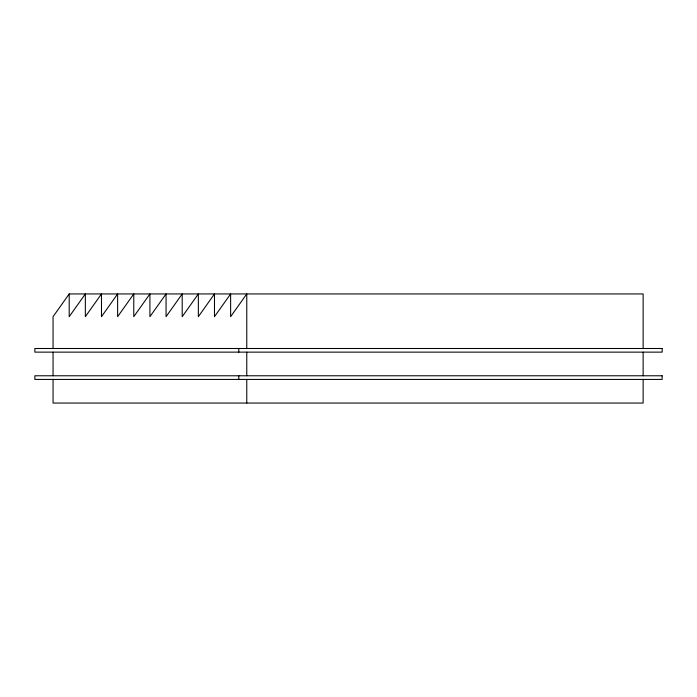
<?xml version="1.0" encoding="UTF-8"?>
<svg xmlns="http://www.w3.org/2000/svg" width="697" height="697" viewBox="0 0 697 697"><rect width="100%" height="100%" fill="white"/><g stroke="black" fill="none" stroke-linecap="round" stroke-linejoin="round"><path stroke-width="1.05" d="M643.131 348.5L643.131 293.942L69.203 293.942L53.059 316.673L53.059 348.5M643.131 352.133L643.131 375.779M643.131 379.421L643.131 403.058L53.059 403.058L53.059 379.421M246.773 348.5L246.773 293.942L230.629 316.673L230.629 293.942L214.484 316.673L214.484 293.942L198.349 316.673L198.349 293.942L182.205 316.673L182.205 293.942L166.06 316.673L166.06 293.942L149.916 316.673L149.916 293.942L133.772 316.673L133.772 293.942L117.627 316.673L117.627 293.942L101.483 316.673L101.483 293.942L85.348 316.673L85.348 293.942L69.203 316.673L69.203 293.942M246.773 352.133L246.773 375.779M246.773 379.421L246.773 403.058M238.801 348.5L238.801 352.133M238.801 375.779L238.801 379.421M53.059 352.133L53.059 375.779M662.15 348.5L34.85 348.5L34.85 352.133L662.15 352.133L662.15 348.5M662.15 375.779L34.85 375.779L34.85 379.421L662.15 379.421L662.15 375.779"/></g></svg>
